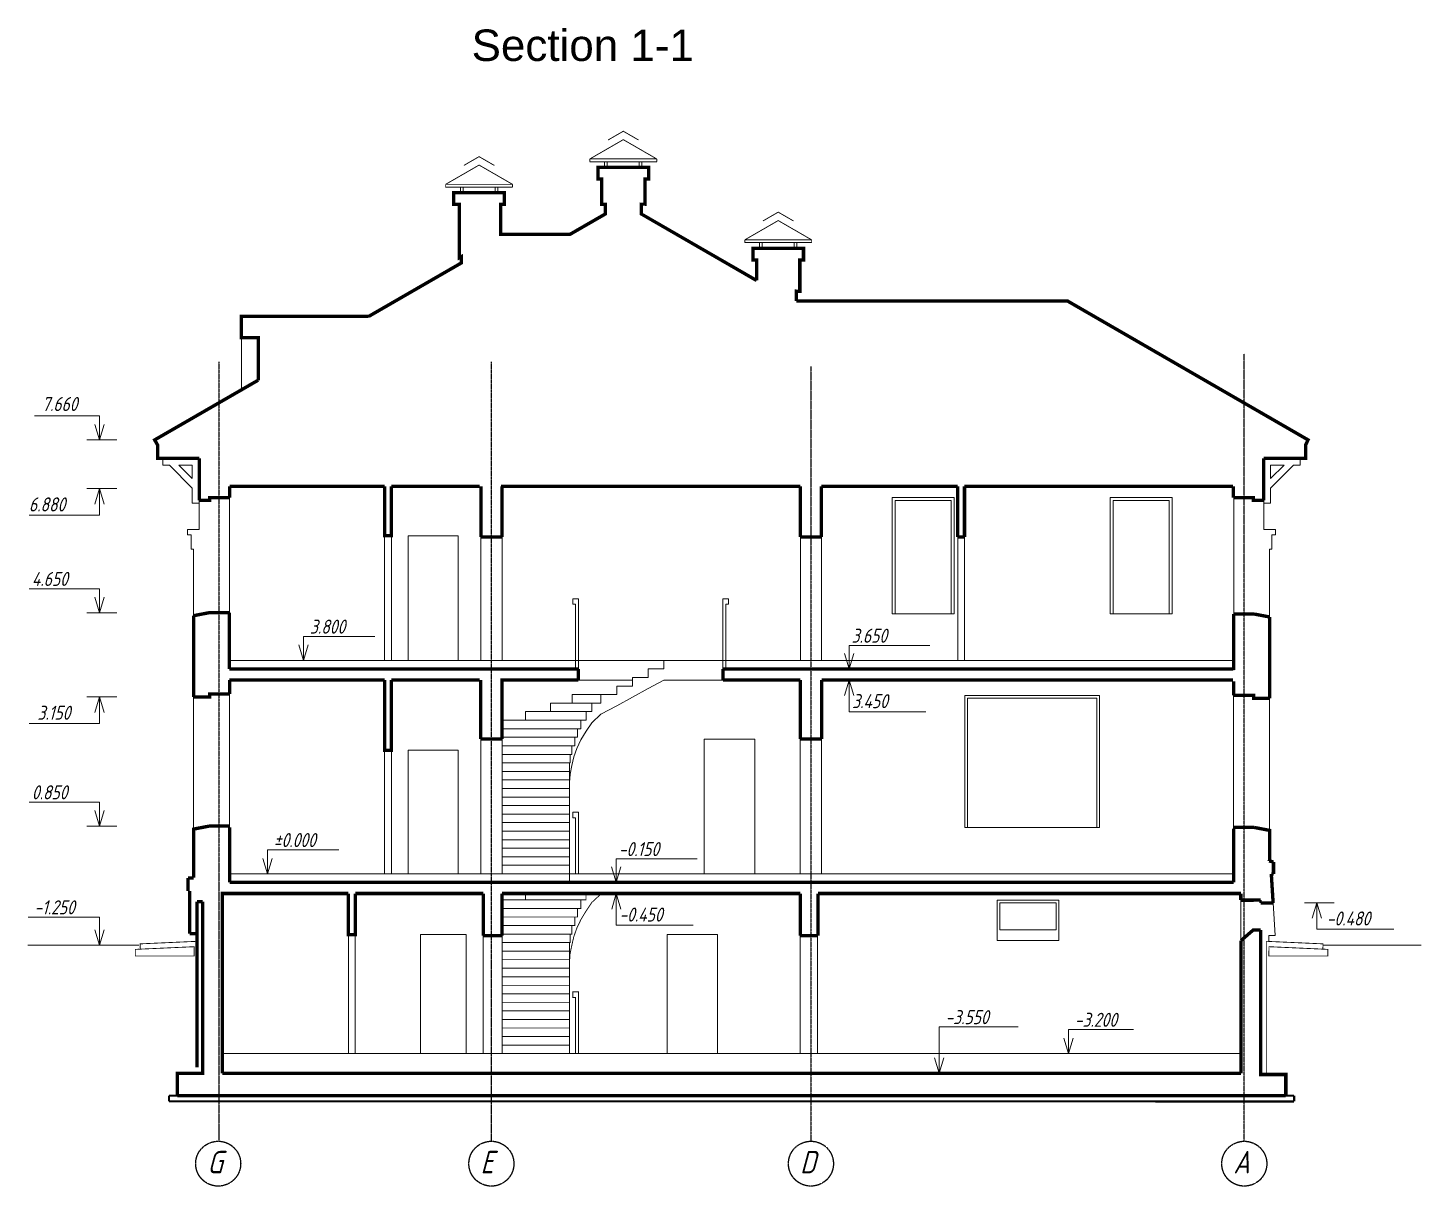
# Model space of a CAD drawing. Header units: millimetres. Extents: x 74752 to 193506, y -83124 to -13126.
# Drawn here: x 168709 to 193506, y -54691 to -34066 of the extents above; entities that cross this region are included whole.
import ezdxf

# ---------------------------------------------------------------- set-up
doc = ezdxf.new("R2010")
doc.units = ezdxf.units.MM
doc.linetypes.add('CENTER2', pattern=[1.125, 0.75, -0.125, 0.125, -0.125])
for name, color, linetype in [('axis', 40, 'CENTER2'), ('txt', 250, 'Continuous'), ('wall', 5, 'Continuous')]:
    doc.layers.add(name, color=color, linetype=linetype)
doc.styles.add('ESKD', font='eskd.shx', dxfattribs={"oblique": 15})
doc.styles.get("Standard").update_dxf_attribs({"font": 'arial.ttf'})

msp = doc.modelspace()

# ---------------------------------------------------------------- linework, layer by layer
at = {"layer": 'axis'}
for p, q in [((190358.9115707065, -53884.39192997687, -57683.96144913158), (190358.9115707065, -39869.35266576125, -57683.96144913158)), ((172108.635960593, -40010.97978643595, -57683.23842239012), (172108.635960593, -53716.22581197764, -57683.23842239012)), ((176958.9115707065, -53891.16905653931, -57681.41226881839), (176958.9115707064, -40010.97978643595, -57679.26808914269)), ((182646.3388596205, -40098.00754645163, -57683.9614491316), (182646.3388596206, -53891.16877065471, -57683.9614491316)), ((172108.6359605949, -53604.44241095462, -57683.23842239012), (172108.6359605949, -53891.16877065483, -57683.23842239012))]:
    msp.add_line(p, q, dxfattribs=at)
at = {"layer": 'axis', "color": 18, "true_color": 0x000000}
for centre in [(172096.6750706873, -54290.9899020528, -57683.23842239012), (176958.9115707066, -54290.99018415705, -57681.41224118659), (182646.3385737361, -54290.99018415708, -57681.41224118659), (190358.911284822, -54290.99018415708, -57681.41224118658)]:
    msp.add_circle(centre, 400, dxfattribs=at)
at = {"layer": 'wall', "color": 250, "linetype": 'Continuous', "lineweight": 15, "ltscale": 0.13}
for p, q in [((178711.5511013671, -36450.343059281, -57683.23842239029), (179306.5511013671, -36450.343059281, -57683.23842239029)), ((178974.7713509287, -36451.59813213918, -57683.23842239029), (178974.7713509287, -36548.91345966153, -57683.23842239029)), ((179021.5511013671, -36451.59813213918, -57683.23842239029), (179021.5511013671, -36548.91345966153, -57683.23842239029)), ((179901.5511013671, -36450.343059281, -57683.23842239029), (179306.5511013671, -36450.343059281, -57683.23842239029)), ((179591.5511013671, -36451.59813213918, -57683.23842239029), (179591.5511013671, -36548.91345966153, -57683.23842239029)), ((179638.3308518055, -36451.59813213918, -57683.23842239029), (179638.3308518055, -36548.91345966153, -57683.23842239029)), ((176145.0311335913, -36902.84275020507, -57682.87690901956), (176740.0311335913, -36902.84275020507, -57682.87690901956)), ((176408.2513831529, -36904.09782306325, -57682.87690901956), (176408.2513831529, -37001.4131505856, -57682.87690901956)), ((176455.0311335913, -36904.09782306325, -57682.87690901956), (176455.0311335913, -37001.4131505856, -57682.87690901956)), ((177335.0311335913, -36902.84275020507, -57682.87690901956), (176740.0311335913, -36902.84275020507, -57682.87690901956)), ((177025.0311335913, -36904.09782306325, -57682.87690901956), (177025.0311335913, -37001.4131505856, -57682.87690901956)), ((177071.8108840297, -36904.09782306325, -57682.87690901956), (177071.8108840297, -37001.4131505856, -57682.87690901956)), ((177114.4492530144, -37741.68495581182, -57683.96144913161), (178360.0991583701, -37741.68495581194, -57683.96144913161)), ((181468.9115707121, -37891.17901160393, -57683.23842239023), (182063.9115707121, -37891.17901160393, -57683.23842239023)), ((181732.1318202737, -37892.43408446211, -57683.23842239023), (181732.1318202737, -37989.74941198446, -57683.23842239023)), ((181778.9115707121, -37892.43408446211, -57683.23842239023), (181778.9115707121, -37989.74941198446, -57683.23842239023)), ((182658.9115707121, -37891.17901160393, -57683.23842239023), (182063.9115707121, -37891.17901160393, -57683.23842239023)), ((182348.9115707121, -37892.43408446211, -57683.23842239023), (182348.9115707121, -37989.74941198446, -57683.23842239023)), ((182395.6913211505, -37892.43408446211, -57683.23842239023), (182395.6913211505, -37989.74941198446, -57683.23842239023)), ((191491.0701651565, -41400.06935617234, -60887.39354065214), (187210.4710364576, -38928.66429692471, -60887.39354065214)), ((174775.4298370193, -39204.23219316964, -57683.23842239011), (172508.635960593, -39204.23219316918, -57683.23842239011)), ((172508.635960593, -40512.96624792297, -57683.23842239011), (172508.635960593, -39204.23219316918, -57683.23842239011)), ((169982.2874210618, -40977.28520789416, -57683.96144913165), (168827.5872344534, -40977.28520789416, -57683.96144913165)), ((169982.2874210618, -41403.94965996453, -57683.96144913165), (169899.4674369983, -41127.97947588376, -57683.96144913165)), ((169982.2874210618, -41403.94965996453, -57683.96144913165), (169982.2874210618, -40977.28520789416, -57683.96144913165)), ((169982.2874210618, -41403.94965996453, -57683.96144913165), (170065.1074051327, -41127.97947588376, -57683.96144913165)), ((169760.7614703841, -41403.94965996453, -57683.96144913165), (170291.3338025651, -41403.94965996453, -57683.96144913165)), ((171017.4286180056, -41492.94876080692, -57683.23842239029), (170973.5915033288, -41403.06935617548, -57683.23842239029)), ((191447.284392099, -41492.94876080692, -57683.23842239029), (191491.1215067758, -41403.06935617548, -57683.23842239029)), ((191450.1189132995, -41492.94876080692, -57683.9614491316), (191493.9560279764, -41403.06935617548, -57683.9614491316)), ((171017.2139415882, -41732.94876081135, -57683.23842239031), (171017.2139415882, -41492.50860890547, -57683.23842239031)), ((191447.4990685164, -41732.94876081135, -57683.23842239031), (191447.4990685164, -41492.50860890547, -57683.23842239031)), ((191450.3335897169, -41732.94876081147, -57683.96144913161), (191450.3335897169, -41492.50860890547, -57683.96144913161)), ((171113.1291706945, -41733.24325484514, -57684.68447587332), (171113.1291706945, -41853.24325484514, -57684.68447587332)), ((171228.32917069, -41853.24325484514, -57684.68447587332), (171113.1291706945, -41853.24325484514, -57684.68447587332)), ((171636.3921922009, -42261.30627634573, -57684.68447587332), (171228.32917069, -41853.24325484514, -57684.68447587332)), ((171398.0347981761, -41853.24325484514, -57684.68447587332), (171636.3921922009, -41853.24325484514, -57684.68447587332)), ((171636.3921922009, -42091.60064886009, -57684.68447587332), (171398.0347981761, -41853.24325484514, -57684.68447587332)), ((171636.3921922009, -41853.24325484514, -57684.68447587332), (171636.3921922009, -42091.60064886009, -57684.68447587332)), ((190828.3208179037, -41853.24325484514, -57684.68447587332), (190828.3208179037, -42091.60064886009, -57684.68447587332)), ((191066.6782119285, -41853.24325484514, -57684.68447587332), (190828.3208179037, -41853.24325484514, -57684.68447587332)), ((190828.3208179037, -42261.30627634573, -57684.68447587332), (191236.3838394146, -41853.24325484514, -57684.68447587332)), ((190828.3208179037, -42091.60064886009, -57684.68447587332), (191066.6782119285, -41853.24325484514, -57684.68447587332)), ((191236.3838394146, -41853.24325484514, -57684.68447587332), (191351.5838394101, -41853.24325484514, -57684.68447587332)), ((191351.5838394101, -41733.24325484514, -57684.68447587332), (191351.5838394101, -41853.24325484514, -57684.68447587332)), ((169760.7614703841, -42270.64726835489, -57684.68447587316), (170291.3338025651, -42270.64726835489, -57684.68447587316)), ((169982.2874210692, -42270.64726835489, -57684.68447587316), (169899.4674370057, -42546.61745243565, -57684.68447587316)), ((169982.2874210692, -42270.64726835489, -57684.68447587316), (169982.2874210692, -42743.09647020837, -57684.68447587316)), ((169982.2874210692, -42270.64726835489, -57684.68447587316), (170065.1074051327, -42546.61745243565, -57684.68447587316)), ((171636.3921922009, -42261.30627634573, -57684.68447587332), (171636.3921922009, -42526.99245354265, -57684.68447587332)), ((172298.635960552, -42230.24984290136, -57683.23842239012), (172298.635960552, -44480.26243125914, -57683.23842239012)), ((190705.7756394903, -42180.76786371797, -57505.68787987813), (190705.7756394903, -43001.51985292148, -57992.15147597684)), ((190828.3208179037, -42261.30627634573, -57684.68447587332), (190828.3208179037, -42526.99245354265, -57684.68447587332)), ((171756.3921922009, -42526.99245354265, -57684.68447587332), (171636.3921922009, -42526.99245354265, -57684.68447587332)), ((171758.9373706143, -42480.32771181303, -57683.23842239039), (171758.9373706143, -43001.51985292148, -57992.15147597684)), ((190171.2972766134, -42453.27741719234, -54408.35785101898), (190171.2972766134, -45503.27741719188, -57998.12541053355)), ((190708.3208179037, -42526.99245354265, -57684.68447587332), (190828.3208179037, -42526.99245354265, -57684.68447587332)), ((168730.8212462339, -42743.09647020837, -57684.68447587316), (169982.2874210692, -42743.09647020837, -57684.68447587316)), ((171758.9373706143, -43001.51985292148, -58048.44496287849), (171548.9809916868, -43001.51985292194, -58048.44496287849)), ((171548.9809916868, -43001.51985292194, -58048.44496287849), (171548.9809916868, -43096.49713739764, -58048.44496287849)), ((171548.9809916868, -43096.49713739764, -58048.44496287849), (171613.9809916849, -43096.4971373974, -58048.44496287849)), ((171613.9809916868, -43346.49713739764, -58048.44496287849), (171613.9809916868, -43096.49713739764, -58048.44496287849)), ((175058.9115707084, -43110.34030017466, -57683.23842239011), (175058.9115707084, -45330.3277118121, -57683.23842239011)), ((175178.9115707084, -43110.34030017466, -57683.23842239011), (175178.9115707084, -45330.3277118121, -57683.23842239011)), ((175479.0451955079, -45330.3277118121, -57683.23842239011), (175479.0451955079, -43110.34030017477, -57683.23842239011)), ((175479.0451955079, -43110.34030017477, -57683.23842239011), (176369.0451955079, -43110.34030017477, -57683.23842239011)), ((176369.0451955079, -43110.34030017477, -57683.23842239011), (176369.0451955079, -45330.3277118121, -57683.23842239011)), ((176768.9115707084, -43130.3277118121, -57683.23842239011), (176768.9115707084, -45330.32771181186, -57683.23842239011)), ((177148.9115707084, -43130.3277118121, -57683.96144913161), (177148.9115707084, -45330.32771181186, -57683.96144913161)), ((182458.9115707047, -43130.3277118121, -57683.96144913161), (182458.9115707047, -45330.32771181198, -57683.96144913161)), ((182833.7661485403, -43130.3277118121, -57683.96144913161), (182833.7661485384, -45330.32771181198, -57683.96144913161)), ((185258.9970274615, -43130.3277118121, -57683.59993576085), (185258.9970274615, -45330.3277118121, -57683.59993576085)), ((185378.9970274615, -43130.3277118121, -57683.59993576085), (185378.9970274634, -45330.3277118121, -57683.59993576085)), ((190705.7756394903, -43001.51985292148, -58048.44496287849), (190915.7320184178, -43001.51985292194, -58048.44496287849)), ((190915.7320184178, -43096.49713739764, -58048.44496287849), (190850.7320184197, -43096.4971373974, -58048.44496287849)), ((190850.7320184178, -43346.49713739764, -58048.44496287849), (190850.7320184178, -43096.49713739764, -58048.44496287849)), ((190915.7320184178, -43001.51985292194, -58048.44496287849), (190915.7320184178, -43096.49713739764, -58048.44496287849)), ((171613.9809916868, -43346.49713739764, -58048.44496287849), (171658.4489554177, -43346.49713739752, -58048.44496287849)), ((171658.4489554177, -44533.15857971214, -57683.23842239012), (171658.4489554177, -43346.49713739764, -57683.23842239012)), ((190850.7320184178, -43346.49713739764, -58048.44496287849), (190808.9115707102, -43346.49713739752, -58048.44496287849)), ((190808.9115707102, -44556.10828509216, -57997.4023837921), (190808.9115707102, -43346.4971373974, -57997.4023837921)), ((169982.9751897912, -44053.66325974219, -57683.23842239012), (168731.5090149558, -44053.66325974219, -57683.23842239012)), ((169982.9751897912, -44480.32771181256, -57683.23842239012), (169982.9751897912, -44053.66325974219, -57683.23842239012)), ((169982.9751897912, -44480.32771181256, -57683.23842239012), (169900.1552057277, -44204.35752773179, -57683.23842239012)), ((169982.9751897912, -44480.32771181256, -57683.23842239012), (170065.7951738621, -44204.35752773179, -57683.23842239012)), ((178507.8791267137, -44230.3277118121, -57685.05207305151), (178407.8791267137, -44230.3277118121, -57685.05207305151)), ((178407.8791267137, -44230.3277118121, -57685.05207305151), (178407.8791267137, -44330.3277118121, -57685.05207305151)), ((178407.8791267137, -44330.3277118121, -57685.05207305151), (178457.8791267137, -44330.3277118121, -57685.05207305151)), ((178457.8791267137, -44330.3277118121, -57685.05207305151), (178457.8791267137, -45480.3277118121, -57685.05207305151)), ((178507.8791267137, -45330.3277118121, -57685.05207305151), (178507.8791267137, -44230.3277118121, -57685.05207305151)), ((181078.912037463, -45330.3277118121, -57685.05207305151), (181078.912037463, -44230.3277118121, -57685.05207305151)), ((181078.912037463, -44230.3277118121, -57685.05207305151), (181178.912037463, -44230.3277118121, -57685.05207305151)), ((181178.912037463, -44330.3277118121, -57685.05207305151), (181128.912037463, -44330.3277118121, -57685.05207305151)), ((181128.912037463, -44330.3277118121, -57685.05207305151), (181128.912037463, -45480.3277118121, -57685.05207305151)), ((181178.912037463, -44230.3277118121, -57685.05207305151), (181178.912037463, -44330.3277118121, -57685.05207305151)), ((169761.4492391135, -44480.32771181256, -57683.23842239012), (170292.0215712945, -44480.32771181256, -57683.23842239012)), ((173616.621622556, -45330.32771181, -57683.23842239012), (173533.8016384925, -45054.35752772923, -57683.23842239012)), ((173616.621622556, -45330.32771181233, -57683.23842239012), (173533.8016384925, -45054.35752773156, -57683.23842239012)), ((173616.621622556, -45330.32771181, -57683.23842239012), (173616.621622556, -44903.66325973963, -57683.23842239012)), ((174886.6475339691, -44903.66325974196, -57683.23842239012), (173616.621622556, -44903.66325974196, -57683.23842239012)), ((173616.621622556, -45330.32771181233, -57683.23842239012), (173616.621622556, -44903.66325974196, -57683.23842239012)), ((173616.621622556, -45330.32771181, -57683.23842239012), (173699.4416066195, -45054.35752772923, -57683.23842239012)), ((173616.621622556, -45330.32771181233, -57683.23842239012), (173699.4416066195, -45054.35752773156, -57683.23842239012)), ((183325.1679969236, -45063.31647976452, -54478.90685449488), (184764.3218749623, -45063.31647976452, -54478.90685449488)), ((183325.1679969236, -45480.32771181233, -54478.90685449488), (183325.1679969236, -45063.31647976452, -54478.90685449488)), ((190158.9115707065, -45330.32771181198, -57683.23842239012), (172306.0632495108, -45330.3277118121, -57683.23842239012)), ((178507.8791267137, -45480.3277118121, -57685.05207305151), (178507.8791267137, -45330.3277118121, -57685.05207305151)), ((181078.912037463, -45480.3277118121, -57685.05207305151), (181078.912037463, -45330.3277118121, -57685.05207305151)), ((183325.1679969236, -45480.32771181233, -57683.34429790302), (183242.3480128526, -45204.35752773156, -57683.34429790302)), ((183325.1679969236, -45480.32771181233, -57683.34429790302), (183407.9879809871, -45204.35752773156, -57683.34429790302)), ((172298.6359606005, -45700.3277118121, -57683.23842239012), (172298.6359606005, -48300.32771180791, -57683.23842239012)), ((179468.9115707121, -45680.3277118121, -57683.23842239011), (178507.8791267137, -45680.3277118121, -57683.23842239011)), ((181078.912037463, -45680.3277118121, -57683.23842239011), (180028.9115707065, -45680.3277118121, -57683.23842239011)), ((183325.1679969236, -45680.3277118121, -57683.23842239013), (183242.34801286, -45956.29789589287, -57683.23842239013)), ((183325.1679969236, -45680.3277118121, -57683.23842239013), (183325.1679969236, -46246.33397882373, -57683.23842239013)), ((183325.1679969236, -45680.3277118121, -57683.23842239013), (183407.9879809871, -45956.29789589287, -57683.23842239013)), ((190168.7245655257, -45723.27741719188, -57998.12541053357), (190168.7245655257, -48323.27741718769, -57998.12541053357)), ((169761.449239106, -45980.4641917491, -57683.23842239012), (170292.0215712871, -45980.4641917491, -57683.23842239012)), ((169982.9751897912, -45980.4641917491, -57683.23842239012), (169900.1552057277, -46256.43437582987, -57683.23842239012)), ((169982.9751897912, -45980.4641917491, -57683.23842239012), (169982.9751897912, -46452.91339360258, -57683.23842239012)), ((169982.9751897912, -45980.4641917491, -57683.23842239012), (170065.7951738547, -46256.43437582987, -57683.23842239012)), ((171658.4489554159, -48333.22386026114, -57683.23842239012), (171658.4489554159, -45980.31512344942, -57683.23842239012)), ((190808.9115707102, -48356.17356564092, -57998.12541053357), (190808.9115707102, -46003.2648288292, -57998.12541053357)), ((184693.30299149, -46246.33397882373, -57683.23842239013), (183325.1679969236, -46246.33397882373, -57683.23842239013)), ((168731.5090149558, -46452.91339360258, -57683.23842239012), (169982.9751897912, -46452.91339360258, -57683.23842239012)), ((176768.9115707289, -49130.31512344942, -57683.23842238989), (176768.9115707102, -46730.31512344872, -57683.23842238989)), ((177148.9115707307, -49130.31512344954, -57683.23842238989), (177148.9115707494, -46730.31512345152, -57683.23842238989)), ((180746.7585600718, -49130.31512344919, -57683.23842239011), (180746.7585600532, -46730.31512345501, -57683.23842239011)), ((180746.7585600532, -46730.31512345501, -57683.23842239011), (181646.338859602, -46730.31512345501, -57683.23842239011)), ((181646.3388596206, -49130.31512345571, -57683.96144913161), (181646.338859602, -46730.31512345501, -57683.96144913161)), ((181646.338859602, -46730.31512345501, -57683.23842239011), (181646.3388596206, -49130.31512344919, -57683.23842239011)), ((182456.3388596206, -49130.31512344942, -57683.96144913161), (182456.338859602, -46730.31512344872, -57683.96144913161)), ((182836.3388596206, -49130.31512344954, -57683.96144913161), (182836.3388596411, -46730.31512345152, -57683.96144913161)), ((175058.9115707084, -46930.32771181198, -57683.23842239011), (175058.9115707084, -49130.31512344942, -57683.23842239011)), ((175178.9115707084, -46930.32771181198, -57683.23842239011), (175178.9115707084, -49130.31512344942, -57683.23842239011)), ((175479.0451955079, -49130.31512344942, -57683.23842239011), (175479.0451955079, -46930.3277118121, -57683.23842239011)), ((175479.0451955079, -46930.3277118121, -57683.23842239011), (176369.0451955079, -46930.3277118121, -57683.23842239011)), ((176369.0451955079, -46930.3277118121, -57683.23842239011), (176369.0451955079, -49130.31512344942, -57683.23842239011)), ((169982.9751897837, -47853.66325974219, -57683.23842239012), (168731.5090149484, -47853.66325974219, -57683.23842239012)), ((169982.9751897837, -48280.32771181256, -57683.23842239012), (169982.9751897837, -47853.66325974219, -57683.23842239012)), ((169982.9751897837, -48280.32771181256, -57683.23842239012), (169900.1552057202, -48004.35752773179, -57683.23842239012)), ((169982.9751897837, -48280.32771181256, -57683.23842239012), (170065.7951738547, -48004.35752773179, -57683.23842239012)), ((169761.449239106, -48280.32771181256, -57683.23842239012), (170292.0215712871, -48280.32771181256, -57683.23842239012)), ((172974.0305997032, -49130.31512344709, -57683.23842239012), (172974.0305997032, -48703.65067137672, -57683.23842239012)), ((174244.0565111163, -48703.65067137905, -57683.23842239012), (172974.0305997032, -48703.65067137905, -57683.23842239012)), ((172974.0305997032, -49130.31512344942, -57683.23842239012), (172974.0305997032, -48703.65067137905, -57683.23842239012)), ((172974.0305997032, -49130.31512344709, -57683.23842239012), (172891.2106156397, -48854.34493936632, -57683.23842239012)), ((172974.0305997032, -49130.31512344942, -57683.23842239012), (172891.2106156397, -48854.34493936865, -57683.23842239012)), ((172974.0305997032, -49130.31512344709, -57683.23842239012), (173056.8505837667, -48854.34493936632, -57683.23842239012)), ((172974.0305997032, -49130.31512344942, -57683.23842239012), (173056.8505837667, -48854.34493936865, -57683.23842239012)), ((179180.902515323, -49280.31512344942, -57683.34429790302), (179098.0825312521, -49004.34493936865, -57683.34429790302)), ((179180.902515323, -48863.30389140161, -54478.90685449488), (180620.0563933618, -48863.30389140161, -54478.90685449488)), ((179180.902515323, -49280.31512344942, -54478.90685449488), (179180.902515323, -48863.30389140161, -54478.90685449488)), ((179180.902515323, -49280.31512344942, -57683.34429790302), (179263.7224993865, -49004.34493936865, -57683.34429790302)), ((172298.6359605949, -49130.31512344942, -57683.23842239011), (190158.9115707065, -49130.31512344942, -57683.23842239011)), ((190158.9115707065, -49130.32771181198, -57683.23842239012), (172306.0632495108, -49130.3277118121, -57683.23842239012)), ((177148.9115707307, -49480.31512344942, -57683.23842239012), (177148.9115707307, -52330.61871617858, -57683.23842239012)), ((179182.558625064, -49480.31512344942, -57683.34429790302), (179099.7386410005, -49756.2853075302, -57683.34429790302)), ((179182.558625064, -49480.31512344942, -57683.34429790302), (179182.558625064, -50046.32139046106, -57683.34429790302)), ((179182.558625064, -49480.31512344942, -57683.34429790302), (179265.3786091275, -49756.2853075302, -57683.34429790302)), ((190298.7245655424, -50296.90395749849, -57998.12541053355), (190298.7245655424, -49598.65005084883, -57998.12541053355)), ((190871.9982515863, -49648.40501562657, -57683.96144913184), (190908.1373172376, -50229.19375443843, -57683.96144913184)), ((191430.2482402484, -49643.40474405151, -57998.12541053357), (191960.8205724295, -49643.40474405151, -57998.12541053357)), ((191651.7741909336, -49643.40474405151, -57998.12541053357), (191568.9542068701, -49919.37492813228, -57998.12541053357)), ((191651.7741909336, -49643.40474405151, -57998.12541053357), (191651.7741909336, -50115.85394590499, -57998.12541053357)), ((191651.7741909336, -49643.40474405151, -57998.12541053357), (191734.5941749971, -49919.37492813228, -57998.12541053357)), ((169982.9751897838, -49901.43162119889, -57683.60601956855), (168712.9492783706, -49901.43162119889, -57683.60601956855)), ((169982.9751897838, -50400.31516582926, -57683.60601956855), (169982.9751897838, -49901.43162119889, -57683.60601956855)), ((180550.6936196304, -50046.32139046106, -57683.34429790302), (179182.558625064, -50046.32139046106, -57683.34429790302)), ((169982.9751897838, -50400.31516582926, -57683.60601956855), (169900.1552057202, -50124.34498174849, -57683.60601956855)), ((169982.9751897838, -50400.31516582926, -57683.60601956855), (170065.7951738547, -50124.34498174849, -57683.60601956855)), ((174415.2710088725, -50210.61871617823, -57679.99111588416), (174415.2710088725, -52330.61871617869, -57683.344297903)), ((174535.2710088725, -50210.61871617823, -57679.99111588416), (174535.2710088725, -52330.61871617869, -57683.344297903)), ((175696.3150040983, -52330.60612781567, -57679.2680891427), (175696.3150040983, -50210.61871617835, -57679.2680891427)), ((175696.3150040983, -50210.61871617835, -57679.2680891427), (176508.9027248073, -50210.61871617835, -57679.2680891427)), ((176508.9027248073, -50210.61871617835, -57679.2680891427), (176508.9027248073, -52330.60612781567, -57679.2680891427)), ((176815.4523045562, -50230.61871617835, -57683.9614491316), (176815.4523045562, -52330.61871617835, -57683.9614491316)), ((177148.9115707307, -50230.61871617835, -57683.23842239012), (177148.9115707307, -52330.61871617858, -57683.23842239012)), ((180088.3269331745, -52330.60612781579, -57679.62578504978), (180088.3269331745, -50210.61871617846, -57679.62578504978)), ((180088.3269331745, -50210.61871617846, -57679.62578504978), (180983.9072327233, -50210.61871617846, -57679.62578504978)), ((180983.9072327233, -50210.61871617846, -57679.62578504978), (180983.9072327233, -52330.60612781579, -57679.62578504978)), ((182456.338859643, -52330.61871617835, -57683.96144913161), (182456.3388596281, -50230.61871617835, -57683.96144913161)), ((182763.633875982, -52330.61871617858, -57684.31687869466), (182763.6338759969, -50230.61871617811, -57684.31687869466)), ((190793.6793628625, -50229.19375443843, -60888.25959584186), (190793.6793628625, -50341.11977243493, -60888.25959584186)), ((190793.6793628625, -50229.19375443843, -60888.25959584186), (190908.1373172376, -50229.19375443843, -60888.25959584186)), ((191651.7741909336, -50115.85394590499, -57998.12541053357), (193019.9091855, -50115.85394590499, -57998.12541053357)), ((169702.5923033963, -50400.31516582926, -57683.60601956855), (168709.250467016, -50400.31516582926, -57683.60601956855)), ((191760.2990201685, -50400.31516582926, -57683.60601956855), (193506.3729004218, -50400.31516582926, -57683.60601956855)), ((184926.962231855, -51857.13551321242, -57683.23842239012), (186335.3037609133, -51857.13551321242, -57683.34429790301)), ((184926.962231855, -52680.97260042548, -57683.23842239012), (184926.962231855, -51857.13551321242, -57683.23842239012)), ((187229.2922711774, -52330.61871617835, -57683.34429790302), (187146.4722871064, -52054.64853209758, -57683.34429790302)), ((187229.2922711774, -51903.95426410798, -57683.34429790302), (188389.3324972644, -51903.95426410798, -57683.34429790302)), ((187229.2922711774, -52330.61871617835, -57683.34429790302), (187229.2922711774, -51903.95426410798, -57683.34429790302)), ((187229.2922711774, -52330.61871617835, -57683.34429790302), (187312.1122552409, -52054.64853209758, -57683.34429790302)), ((190298.7245655368, -52330.61871617858, -57683.344297903), (172168.6359605911, -52330.61871617835, -57683.344297903)), ((184926.962231855, -52680.97260042548, -57683.23842239012), (184844.1422477841, -52405.00241634471, -57683.23842239012)), ((184926.962231855, -52680.97260042548, -57683.23842239012), (185009.7822159185, -52405.00241634471, -57683.23842239012))]:
    msp.add_line(p, q, dxfattribs=at)
for points, const_width, elevation in [([(179578.4622559297, -36063.80762739537), (179306.5511013671, -35906.81964911299), (179034.6399468045, -36063.80762739537)], 16, -57683.23842239029), ([(179901.5511013652, -36400.34305927913), (179306.5511013671, -36056.81964911299), (178711.551101369, -36400.34305927913)], 16, -57683.23842239029), ([(177011.9422881539, -36516.30731831944), (176740.0311335913, -36359.31934003706), (176468.1199790287, -36516.30731831944)], 16, -57682.87690901956), ([(178711.5511013671, -36450.343059281), (178711.5511013671, -36400.343059281)], 16, -57683.23842239029), ([(178711.5511013671, -36400.343059281), (179901.5511013671, -36400.343059281)], 16, -57683.23842239029), ([(179901.5511013671, -36450.343059281), (179901.5511013671, -36400.343059281)], 16, -57683.23842239029), ([(174775.4298370193, -39204.23219316976), (176421.7155879169, -38253.74867172771), (176421.7155879169, -38141.6349238347), (176386.6889064211, -38161.85758782317), (176386.6889064173, -37210.03845636441), (176290.031133595, -37210.03845636441), (176290.031133595, -37001.41315058537), (177190.031133595, -37001.41315058548), (177190.0311335913, -37210.03845636488), (177125.0311335932, -37210.03928096557), (177125.0311335932, -37741.68495581217), (178360.0991583701, -37741.68495581194), (178986.5511013671, -37380.00275788747), (178986.5511013634, -37206.75960330222), (178921.5511013652, -37206.75960330199), (178921.5511013652, -36757.53876544034), (178856.5511013671, -36757.53876544045), (178856.5511013671, -36548.91345966153), (179756.5511013671, -36548.91345966141), (179756.5511013671, -36757.53876544034), (179691.5511013652, -36757.53876544115), (179691.5511013652, -37206.75960330222), (179626.551101369, -37206.7596033021), (179626.5511013708, -37380.00275788944), (181678.9115707102, -38564.93362733709)], 60, -57683.23842239039), ([(177335.0311335895, -36852.84275020321), (176740.0311335913, -36509.31934003706), (176145.0311335932, -36852.84275020321)], 16, -57682.87690901956), ([(176145.0311335913, -36902.84275020507), (176145.0311335913, -36852.84275020507)], 16, -57682.87690901956), ([(176145.0311335913, -36852.84275020507), (177335.0311335913, -36852.84275020507)], 16, -57682.87690901956), ([(177335.0311335913, -36902.84275020507), (177335.0311335913, -36852.84275020507)], 16, -57682.87690901956), ([(182335.8227252747, -37504.6435797183), (182063.9115707121, -37347.65560143592), (181792.0004161495, -37504.6435797183)], 16, -57683.23842239023), ([(182658.9115707102, -37841.17901160206), (182063.9115707121, -37497.65560143592), (181468.911570714, -37841.17901160206)], 16, -57683.23842239023), ([(181468.9115707121, -37891.17901160393), (181468.9115707121, -37841.17901160393)], 16, -57683.23842239023), ([(181468.9115707121, -37841.17901160393), (182658.9115707121, -37841.17901160393)], 16, -57683.23842239023), ([(182658.9115707121, -37891.17901160393), (182658.9115707121, -37841.17901160393)], 16, -57683.23842239023), ([(181678.9115707102, -38564.93362733709), (181678.9115707102, -38198.37471776338), (181613.9115707121, -38198.3747177635), (181613.9115707121, -37989.74941198457), (182513.9115707121, -37989.74941198446), (182513.9115707121, -38198.37471776338), (182448.9115707102, -38198.3747177642), (182448.9115707102, -38755.42114233493), (182383.911570714, -38755.42114233481), (182383.9115707196, -38928.66429692425)], 60, -57683.23842239023), ([(182383.9115707196, -38928.66429692448), (187210.4710364576, -38928.66429692471), (191493.9560279838, -41403.0693561756), (191450.1189132995, -41492.94876080692), (191450.3335897169, -41732.94876081135), (190705.7756394959, -41733.24325485306)], 60, -57683.23842239039), ([(172808.635960593, -40339.76116716605), (172808.635960593, -39584.23219316941), (172508.635960593, -39584.23219316941), (172508.635960593, -39204.23219316918), (174775.4298370193, -39204.23219316964)], 60, -57683.23842239039), ([(171758.9373706087, -41733.24325485306), (171017.2139415882, -41732.94876081135), (171017.2139415882, -41492.50860890547), (170965.9151619907, -41403.6565162792), (172808.635960593, -40339.76116716605)], 60, -57683.23842239039), ([(171758.9373706087, -41733.24325485306), (171758.9373706143, -42480.32771181303)], 60, -57683.23842239039), ([(190705.7756394959, -41733.24325485306), (190705.7756394903, -42480.32771181303)], 60, -57683.23842239039), ([(171758.9373706143, -42480.32771181303), (171944.6293354604, -42480.32771181303), (171944.6293354604, -42430.32771181303), (172298.635960552, -42430.32771181303)], 60, -57719.11485481665), ([(175058.9115707084, -42230.24984290136), (172298.635960552, -42230.24984290136)], 60, -57683.9614491316), ([(172298.635960552, -42430.32771181303), (172298.635960552, -42230.24984290136)], 60, -57683.23842239011), ([(175058.9115707084, -42230.24984290136), (175058.9115707084, -43110.34030017466), (175178.9115707084, -43110.34030017466), (175178.9115707084, -42230.24984290136)], 60, -57683.23842239011), ([(176753.0250156383, -42230.24984290136), (175178.9115707084, -42230.24984290136)], 60, -57683.9614491316), ([(176771.4842817514, -42230.24984290136), (176771.4842817514, -43130.3277118121)], 60, -57683.23842239104), ([(182458.9115707047, -42230.24984290136), (177127.879593474, -42230.24984290136)], 60, -57683.9614491316), ([(177148.9115707084, -42230.24984290136), (177148.9115707084, -43130.3277118121)], 60, -57683.9614491316), ([(182458.9115707047, -42230.24984290136), (182458.9115707047, -43130.3277118121)], 60, -57683.9614491316), ([(185258.9970274615, -42230.24984290136), (182833.7661485403, -42230.24984290136)], 60, -57683.9614491316), ([(182833.7661485403, -42230.24984290136), (182833.7661485403, -43130.3277118121)], 60, -57683.9614491316), ([(185258.9970274615, -42230.24984290136), (185258.9970274615, -43130.3277118121)], 60, -57683.59993576085), ([(190158.9115707065, -42230.24984290136), (185378.9970274615, -42230.24984290136)], 60, -57683.9614491316), ([(185378.9970274615, -42230.24984290136), (185378.9970274615, -43130.3277118121)], 60, -57683.59993576085), ([(190166.0770495526, -42430.32771181303), (190166.0770495526, -42230.24984290136)], 60, -57683.23842239011), ([(190705.7756394903, -42480.32771181303), (190520.0836746442, -42480.32771181303), (190520.0836746442, -42430.32771181303), (190166.0770495526, -42430.32771181303)], 60, -57719.11485481665), ([(176768.9115707084, -43130.3277118121), (177148.9115707084, -43130.3277118121)], 60, -57683.9614491316), ([(182458.9115707047, -43130.3277118121), (182833.7661485403, -43130.3277118121)], 60, -57683.9614491316), ([(185258.9970274615, -43130.3277118121), (185378.9970274615, -43130.3277118121)], 60, -57683.9614491316), ([(171658.4489554159, -44533.15857971238), (171935.5544928509, -44480.26243125961)], 60, -57683.23842239011), ([(171658.4489554159, -44533.15857971238), (171658.4489554159, -45980.31512344942)], 60, -57682.51539564865), ([(172298.635960552, -44480.26243125914), (171935.5544928509, -44480.26243125914)], 60, -57683.23842239011), ([(172296.0632495108, -44480.34030016965), (172296.0632495108, -45480.3277118121)], 60, -57683.23842239011), ([(190168.7245655741, -44503.21213663893), (190531.8060332752, -44503.21213663893)], 60, -57998.12541053355), ([(190171.2972766153, -44503.29000554943), (190171.2972766153, -45503.27741719188)], 60, -57998.12541053355), ([(190808.9115707102, -44556.10828509216), (190531.8060332752, -44503.21213663939)], 60, -57998.12541053355), ([(190808.9115707102, -44556.10828509216), (190808.9115707102, -46003.2648288292)], 60, -57997.4023837921), ([(178507.8791267137, -45480.3277118121), (172296.0632495108, -45480.3277118121)], 60, -57683.23842239011), ([(178507.8791267137, -45480.3277118121), (178507.8791267137, -45680.3277118121)], 60, -57683.23842239011), ([(190158.9115707065, -45480.3277118121), (181078.912037463, -45480.3277118121)], 60, -57683.23842239011), ([(181078.912037463, -45480.3277118121), (181078.912037463, -45680.3277118121)], 60, -57683.23842239011), ([(175058.9115707084, -45680.3277118121), (172296.0632495108, -45680.3277118121)], 60, -57683.23842239011), ([(172298.6359606209, -45930.31512344942), (172298.6359606247, -45680.3277118121)], 60, -57683.23842239011), ([(175058.9115707084, -45680.3277118121), (175058.9115707084, -46930.32771181198), (175178.9115707084, -46930.32771181198), (175178.9115707084, -45680.3277118121)], 60, -57683.23842239011), ([(176750.4523045301, -45680.3277118121), (175178.9115707084, -45680.3277118121)], 60, -57683.23842239011), ([(176768.9115707102, -46730.31512344872), (176768.9115707028, -45680.3277118121)], 60, -57683.23842238988), ([(177148.9115707494, -46730.31512345152), (177148.9115707568, -45680.3277118121), (178507.8791267137, -45680.3277118121)], 60, -57683.23842238988), ([(182456.3388595945, -45680.3277118121), (181078.912037463, -45680.3277118121)], 60, -57683.23842239011), ([(182456.338859602, -46730.31512344872), (182456.3388595945, -45680.3277118121)], 60, -57683.9614491316), ([(190158.9115707065, -45680.3277118121), (182836.3388596486, -45680.3277118121)], 60, -57683.23842239011), ([(182836.3388596411, -46730.31512345152), (182836.3388596486, -45680.3277118121)], 60, -57683.9614491316), ([(190168.7245655052, -45953.2648288292), (190168.7245655014, -45703.27741719188)], 60, -57998.12541053355), ([(171658.4489554159, -45980.31512344942), (171943.9415667328, -45980.31512344942), (171943.9415667328, -45930.31512344942), (172301.2834765717, -45930.31512344942)], 60, -57683.23842239011), ([(190808.9115707102, -46003.2648288292), (190523.4189593933, -46003.2648288292), (190523.4189593933, -45953.2648288292), (190166.0770495544, -45953.2648288292)], 60, -57998.12541053355), ([(176768.9115707102, -46730.31512344872), (177148.9115707494, -46730.31512345152)], 60, -57683.23842238988), ([(182456.338859602, -46730.31512344872), (182836.3388596411, -46730.31512345152)], 60, -57683.9614491316), ([(171935.5544928509, -48280.32771180837), (171658.4489554159, -48333.22386026114), (171658.4489554159, -49200.28492309234)], 60, -57683.23842239011), ([(172298.635960552, -48280.32771180791), (171935.5544928509, -48280.32771180791)], 60, -57683.23842239011), ([(172298.635960593, -49280.31512344942), (172298.6359606005, -48300.32771180791)], 60, -57683.23842239011), ([(190168.7245655741, -48303.27741718769), (190531.8060332752, -48303.27741718769)], 60, -57998.12541053355), ([(190168.7245655331, -49280.31512344942), (190168.7245655257, -48323.27741718769)], 60, -57998.12541053355), ([(190531.8060332752, -48303.27741718815), (190808.9115707102, -48356.17356564092), (190808.9115707102, -48888.76805954519)], 60, -57998.12541053355), ([(190799.2687667712, -48900.31512344686), (190799.2687667712, -48888.76805954519)], 60, -57683.23842239011), ([(190799.268766773, -48900.31512344686), (190878.9115706991, -48917.63563152274)], 60, -54477.06091776368), ([(190799.2687667712, -48900.31512344686), (190878.9115706972, -48917.63563152274)], 60, -57683.23842239011), ([(190878.9115707009, -49130.31512344919), (190878.9115706991, -48917.63563152251)], 60, -54477.06091776368), ([(190878.9115706991, -49130.31512344919), (190878.9115706972, -48917.63563152251)], 60, -57683.23842239011), ([(171557.9119903269, -49205.3146227271), (171557.9119903269, -49435.47417397878), (171557.9119903269, -49435.47417397878)], 60, -57683.36928322289), ([(171658.4489513404, -49205.31574702949), (171557.9119903269, -49205.32126018439)], 60, -57682.87082521168), ([(176958.9115707065, -49280.31512344942), (172298.635960593, -49280.31512344942)], 60, -57683.23842239011), ([(190168.7245655331, -49280.31512344942), (176958.9115707065, -49280.31512344942)], 60, -57683.23842239011), ([(178745.1960136864, -49290.63130454125), (178397.9127860918, -49290.63130454125)], 16, -57683.344297903), ([(178507.8791267137, -49130.3277118121), (178507.8791267137, -49130.31512344931)], 16, -57685.05207305151), ([(190839.7605662189, -49130.31512344919), (190871.9982515863, -49648.40501562657)], 60, -57683.96144913184), ([(190878.9115707009, -49130.31512344919), (190839.7605662189, -49130.31512344919)], 60, -57683.23842239011), ([(171557.9119903269, -49435.47417397878), (171587.4135226059, -49435.47417397878)], 60, -57683.60601956855), ([(171587.4153788156, -49435.47417397878), (171587.4079391632, -50196.91475288454)], 60, -57683.60601956855), ([(172168.6359605911, -52681.3187161641), (172168.6359605818, -49480.31512344942)], 60, -57683.23842239011), ([(172168.6359605911, -49575.70034546905), (172168.6359605911, -49480.31512344942), (174415.2710088725, -49480.31512344942)], 60, -57683.23842239011), ([(174415.2710088725, -49480.31512344942), (174415.2710088725, -50210.61871617823), (174535.2710088725, -50210.61871617823), (174535.2710088725, -49480.31512344942)], 60, -57679.99111588416), ([(174535.2710088725, -49480.31512344942), (176815.4523045562, -49480.31512344942)], 60, -57683.23842239011), ([(176815.4523045562, -49480.31512344942), (176815.4523045562, -50230.61871617835)], 60, -57683.9614491316), ([(177148.9115707307, -49480.31512344942), (182456.3388596206, -49480.31512344942)], 60, -57683.23842239011), ([(177148.9115707307, -49480.31512344931), (177148.9115707307, -50230.61871617823)], 60, -57683.96144913161), ([(177565.9330131813, -49480.31512344931), (177565.9330131813, -49594.63130454125), (177148.9115707568, -49594.630136249)], 16, -57683.344297903), ([(178552.3826804693, -49594.63130454125), (177565.9330131813, -49594.63130454125)], 16, -57683.344297903), ([(178643.6424643762, -49480.31512344942), (178643.6424643762, -49594.63130454136), (178552.3826804693, -49594.63130454125), (178552.3826804693, -49746.63130454125), (178492.8377160906, -49746.63044076832), (178492.8377160887, -49898.63130454125), (178442.3384998936, -49898.63130454125), (178442.3384998936, -50050.63130454149), (178390.8950268171, -50050.63130454125), (178390.8950268171, -50202.63130454137), (178359.3666365567, -50202.63130454125), (178359.3666365567, -50354.63130454149), (178348.9115707084, -50354.63067348429), (178348.9115707084, -52330.61871617858)], 16, -57683.344297903), ([(178924.230851668, -49480.31512344896), (178908.9115707084, -49488.63130454136), (178745.1960136901, -49640.63130454136), (178643.6424643762, -49792.63130454149), (178552.3826804693, -49944.63130454137), (178479.8520834158, -50096.63130454137), (178425.8873011182, -50248.63130454149), (178390.8950268171, -50400.63130454149), (178359.3666365567, -50552.6313045416), (178348.9115707084, -50704.63130454137)], 16, -57683.10803577283), ([(181078.9120374593, -49480.31512344942), (178924.230851668, -49480.31512344942)], 16, -57683.23842239011), ([(182456.3388596206, -49480.31512344942), (182456.3388596206, -50230.61871617835)], 60, -57683.9614491316), ([(182771.3388596206, -49480.31512344942), (190297.51212144, -49480.31512344942)], 60, -57683.23842239011), ([(182771.3388596206, -49480.31512344942), (182771.3388596206, -50230.61871617835)], 60, -57683.9614491316), ([(190297.51212144, -49598.65100562781), (190297.51212144, -49480.31512344942)], 60, -57998.49300771199), ([(190648.724565535, -49598.37443184258), (190298.724565535, -49598.65005084883)], 60, -57998.49300771199), ([(190648.724565535, -49648.40501562657), (190648.724565535, -49598.65005084883)], 40, -57998.12541053355), ([(171818.6359605818, -49625.45531024678), (171818.6359605911, -52680.31512344617), (171369.063249481, -52680.31512344617), (171369.063249481, -53080.31512344617)], 60, -57683.23842239011), ([(171717.4135226022, -52575.84188179893), (171717.4135226022, -49625.45531024678)], 60, -57683.23842239011), ([(171717.4135226022, -49625.45531024678), (171818.6359605818, -49625.45531024678)], 60, -57683.23842239011), ([(178492.8377160906, -49746.63044076832), (177148.9115707568, -49746.63044076832)], 16, -57683.344297903), ([(190879.9470035202, -49648.40501562657), (190648.724565535, -49648.40501562657)], 60, -57998.49300771199), ([(178442.3384998936, -49898.63130454125), (177148.9115707587, -49898.63130454125)], 16, -57683.344297903), ([(178390.8950268171, -50050.63130454125), (177148.9115707587, -50050.63130454125)], 16, -57683.344297903), ([(171717.4135226022, -50331.62870368559), (170707.0494838516, -50377.02119238942), (170710.326095787, -50470.85108163871)], 15, -57683.60601956855), ([(171587.4069579589, -50196.91475288454), (171717.4135226022, -50196.91475288454)], 60, -57683.23842239011), ([(171614.8836357436, -50337.12169568369), (171669.799094082, -50334.77381532162)], 15, -57683.60601956855), ([(176815.4523045562, -50230.61871617835), (177148.9115707307, -50230.61871617823)], 60, -57683.9614491316), ([(178359.3666365567, -50202.63130454125), (177148.9115707587, -50202.63130454125)], 16, -57683.344297903), ([(182456.3388596206, -50230.61871617835), (182771.3388596206, -50230.61871617835)], 60, -57683.9614491316), ([(190298.7245655424, -50319.85366287769), (190519.3682769343, -50128.71202724252), (190648.7245655424, -50128.71202724252)], 60, -57998.12541053355), ([(190298.724565535, -52680.31512344617), (190298.7245655424, -50319.85366287769)], 60, -57998.12541053355), ([(190648.7245655424, -50128.71202724252), (190648.724565535, -52703.26482882595), (191098.2972766451, -52703.26482882595), (191098.2972766451, -53080.31512344663)], 60, -57998.12541053355), ([(190749.9470035202, -50331.62870368571), (191760.3110422707, -50377.02119238954), (191757.0344303354, -50470.85108163883)], 15, -57683.973616747), ([(190749.9470035239, -52703.26482882595), (190749.9470035239, -50331.62870368559)], 15, -57998.12541053355), ([(169702.5923033963, -50400.31516582926), (170687.8629273298, -50400.31516582926)], 20, -57683.60601956855), ([(170622.7977867062, -50474.81861745368), (170622.7977867062, -50594.34427640575), (171670.3923179182, -50594.34427640575), (171669.799094082, -50427.35951274994), (170622.7977867062, -50474.81861745368)], 15, -57683.60601956855), ([(178348.9115707084, -50354.63067348429), (177148.9115707587, -50354.63067348429)], 16, -57683.344297903), ([(178348.9115707084, -50506.63130454125), (177148.9115707456, -50506.63130454125)], 16, -57683.344297903), ([(191844.5627394161, -50474.8186174538), (191844.5627394161, -50594.34427640587), (190796.9682082041, -50594.34427640587), (190797.5614320404, -50427.35951275006), (191844.5627394161, -50474.8186174538)], 15, -57683.973616747), ([(192511.1565335925, -50400.31516582926), (191760.2990201685, -50400.31516582926)], 20, -57683.60601956856), ([(178348.9115707084, -50658.63130454114), (177148.9115707456, -50658.63130454114)], 16, -57683.10803577283), ([(178348.9115707084, -50810.63130454125), (177148.9115707456, -50810.63130454125)], 16, -57683.10803577283), ([(178348.9115707084, -50962.63130454125), (177148.9115707456, -50962.63130454125)], 16, -57683.10803577283), ([(178348.9115707084, -51114.6313045416), (177148.9115707456, -51114.6313045416)], 16, -57683.10803577283), ([(178348.9115707084, -51266.63130454125), (177148.9115707456, -51266.63130454125)], 16, -57683.10803577283), ([(178507.8791267063, -52330.61871617858), (178507.8791267063, -51230.61871617858), (178407.8791267063, -51230.61871617858), (178407.8791267063, -51330.61871617858), (178457.8791267063, -51330.61871617858), (178457.8791267063, -52330.63130454125)], 16, -57683.344297903), ([(178348.9115707084, -51417.62469483144), (177148.9115707456, -51417.62469483144)], 16, -57683.344297903), ([(178348.9115707084, -51570.63130454125), (177148.9115707456, -51570.63130454125)], 16, -57683.10803577283), ([(178348.9115707084, -51722.63130454125), (177148.9115707456, -51722.63130454125)], 16, -57683.10803577283), ([(178348.9115707084, -51874.63130454125), (177148.9115707456, -51874.63130454125)], 16, -57683.10803577283), ([(178348.9115707084, -52026.63130454125), (177148.9115707456, -52026.63130454125)], 16, -57683.10803577283), ([(178348.9115707047, -52178.63130454149), (177148.9115707419, -52178.63130454149)], 16, -57683.10803577283), ([(178348.9115707084, -52330.61871617858), (177148.9115707456, -52330.61871617858)], 16, -57683.344297903), ([(171356.6359606005, -52681.3187161641), (171356.6359606005, -53070.13428454229), (171356.6359606005, -53070.13428454229)], 15, -57683.23842239011), ([(172168.6359605911, -52680.31512344617), (190298.724565535, -52680.31512344617)], 60, -57683.23842239011), ([(172168.6359605911, -52680.6187161667), (175224.2957466926, -52680.61871616624)], 15, -57683.344297903), ([(171221.6359606023, -53180.42479037109), (171221.6359606023, -53080.08066230628)], 40, -57683.23842239011), ([(171369.063249481, -53080.31512344617), (171221.6359606023, -53080.31512344617)], 40, -57683.23842239011), ([(171369.063249481, -53080.31512344617), (181841.3258397646, -53080.31512344663), (191098.2972766451, -53080.31512344663)], 60, -57683.23842239011), ([(191098.2972766451, -53080.32799394417), (191245.7245655238, -53080.32799394417)], 40, -60887.78174131116), ([(191245.7245655238, -53181.71459633682), (191245.7245655238, -53080.09353280428)], 40, -60887.78174131116), ([(171221.6359606023, -53180.42479037109), (191245.7245655238, -53181.71459633682)], 40, -60887.78174131116)]:
    msp.add_lwpolyline(points, dxfattribs=dict(at, const_width=const_width, elevation=elevation))
for points, elevation in [([(184093.9970274615, -44503.21213663893), (185193.9970274615, -44503.21213663893), (185193.9970274615, -42430.32771181303), (184093.9970274615, -42430.32771181303)], -57683.23842239011), ([(184143.9970274615, -44503.21213663893), (185143.9970274615, -44503.21213663893), (185143.9970274615, -42480.32771181303), (184143.9970274615, -42480.32771181303)], -57683.23842239011), ([(187973.8261139534, -44503.21213663893), (189073.8261139534, -44503.21213663893), (189073.8261139534, -42430.32771181303), (187973.8261139534, -42430.32771181303)], -57683.23842239011), ([(188023.8261139534, -44503.21213663893), (189023.8261139534, -44503.21213663893), (189023.8261139534, -42480.32771181303), (188023.8261139534, -42480.32771181303)], -57683.23842239011), ([(185383.9115707065, -48303.27741718769), (187783.9115707065, -48303.27741718769), (187783.9115707065, -45953.2648288292), (185383.9115707065, -45953.2648288292)], -57683.59993576085), ([(185433.9115707065, -48303.27741718769), (187733.9115707065, -48303.27741718769), (187733.9115707065, -46003.2648288292), (185433.9115707065, -46003.2648288292)], -57683.59993576085), ([(185958.9115707065, -50319.85366287769), (187058.9115707065, -50319.85366287769), (187058.9115707065, -49598.65100562781), (185958.9115707065, -49598.65100562781)], -57998.12541053355), ([(186008.9115707065, -50128.71202724252), (187008.9115707065, -50128.71202724252), (187008.9115707065, -49648.65100562781), (186008.9115707065, -49648.65100562781)], -57998.12541053355)]:
    msp.add_lwpolyline(points, close=True, dxfattribs=dict(at, elevation=elevation))
for points, elevation in [([(180028.9115707065, -45330.3277118121), (180028.9115707065, -45482.3277118121), (179748.9115707065, -45482.32756844546), (179748.9115707065, -45634.32771181233), (179468.9115707121, -45634.32736393727), (179468.9115707121, -45786.32771181245), (179188.9115707065, -45786.32715942943), (179188.9115707084, -45938.3277118121), (178908.9115707121, -45938.32695492042), (178908.9115707084, -46090.3277118121)], -57683.47468452028), ([(180028.9115707065, -45680.32771181221), (179748.9115707065, -45832.32771181245), (179468.9115707121, -45984.32771181256), (179188.9115707084, -46136.32771181221), (178908.9115707084, -46288.32771181221), (178745.1960136901, -46440.32771181221), (178643.6424643762, -46592.32771181233), (178552.3826804693, -46744.32771181221), (178479.8520834158, -46896.32771181221), (178425.8873011182, -47048.32771181233), (178390.8950268171, -47200.32771181233), (178359.3666365567, -47352.32771181245), (178348.9115707084, -47504.32771181221)], -57683.23842239011), ([(178908.9115707084, -45938.32695492042), (178397.9127860918, -45938.3277118121), (178397.9127860918, -46090.3277118121), (178010.7949286058, -46090.32564844074), (178010.7949286058, -46242.3277118121), (177565.9330131813, -46242.3277118121), (177565.9330131813, -46394.3277118121), (177148.9115707568, -46394.32654351985)], -57683.47468452028), ([(178908.9115707084, -46090.3277118121), (178745.1960136864, -46090.32690410746), (178745.1960136901, -46242.3277118121), (178643.6424643762, -46242.32678370561), (178643.6424643762, -46394.32771181221), (178552.3826804693, -46394.3277118121), (178552.3826804693, -46546.3277118121), (178492.8377160906, -46546.32684803916), (178492.8377160887, -46698.3277118121), (178442.3384998936, -46698.3277118121), (178442.3384998936, -46850.32771181233), (178390.8950268171, -46850.3277118121), (178390.8950268171, -47002.32771181221), (178359.3666365567, -47002.3277118121), (178359.3666365567, -47154.32771181233), (178348.9115707084, -47154.32708075514), (178348.9115707084, -49280.31512344942)], -57683.47468452028), ([(178745.1960136864, -46090.3277118121), (178397.9127860918, -46090.3277118121)], -57683.47468452028), ([(178643.6424643762, -46242.3277118121), (178010.7949286058, -46242.3277118121)], -57683.47468452028), ([(178492.8377160906, -46546.32684803916), (177148.9115707568, -46546.32684803916)], -57683.47468452028), ([(178552.3826804693, -46394.3277118121), (177565.9330131813, -46394.3277118121)], -57683.47468452028), ([(178442.3384998936, -46698.3277118121), (177148.9115707587, -46698.3277118121)], -57683.47468452028), ([(178390.8950268171, -46850.3277118121), (177148.9115707587, -46850.3277118121)], -57683.47468452028), ([(178359.3666365567, -47002.3277118121), (177148.9115707587, -47002.3277118121)], -57683.47468452028), ([(178348.9115707084, -47154.32708075514), (177148.9115707587, -47154.32708075514)], -57683.47468452028), ([(178348.9115707084, -47306.3277118121), (177148.9115707456, -47306.3277118121)], -57683.47468452028), ([(178348.9115707084, -47458.32771181198), (177148.9115707456, -47458.32771181198)], -57683.23842239011), ([(178348.9115707084, -47610.3277118121), (177148.9115707456, -47610.3277118121)], -57683.23842239011), ([(178348.9115707084, -47762.3277118121), (177148.9115707456, -47762.3277118121)], -57683.23842239011), ([(178348.9115707084, -47914.32771181245), (177148.9115707456, -47914.32771181245)], -57683.23842239011), ([(178348.9115707084, -48066.3277118121), (177148.9115707456, -48066.3277118121)], -57683.23842239011), ([(178507.87912671, -49130.31512344942), (178507.87912671, -48030.31512344942), (178407.87912671, -48030.31512344942), (178407.87912671, -48130.31512344942), (178457.87912671, -48130.31512344942), (178457.87912671, -49130.3277118121)], -57685.05207305151), ([(178348.9115707084, -48217.32110210228), (177148.9115707456, -48217.32110210228)], -57683.47468452028), ([(178348.9115707084, -48370.3277118121), (177148.9115707456, -48370.3277118121)], -57683.23842239011), ([(178348.9115707084, -48522.3277118121), (177148.9115707456, -48522.3277118121)], -57683.23842239011), ([(178348.9115707084, -48674.3277118121), (177148.9115707456, -48674.3277118121)], -57683.23842239011), ([(178348.9115707084, -48826.3277118121), (177148.9115707456, -48826.3277118121)], -57683.23842239011), ([(178348.9115707047, -48978.32771181233), (177148.9115707419, -48978.32771181233)], -57683.23842239011), ([(178348.9115707084, -49130.31512344942), (177148.9115707456, -49130.31512344942)], -57683.47468452028)]:
    msp.add_lwpolyline(points, dxfattribs=dict(at, elevation=elevation))

# ---------------------------------------------------------------- texts
at = {"layer": 'axis', "color": 18, "true_color": 0x000000, "style": 'ESKD', "oblique": 15}
for s, p in [('G', (171903.071943422, -54463.48476008573, -57683.23842239013)), ('E', (176765.3084434413, -54463.48504218999, -57681.4122411866)), ('D', (182452.7354464707, -54463.48504219001, -57681.4122411866)), ('A', (190165.3081575566, -54463.48504219001, -57681.41224118658))]:
    msp.add_text(s, height=400, dxfattribs=at).set_placement(p)
at = {"layer": 'txt', "color": 250, "linetype": 'Continuous', "lineweight": 5, "ltscale": 0.13}
msp.add_text('Section 1-1', height=560, dxfattribs=at).set_placement((176606.9099476571, -34656.11277378222, -57681.29391089796))
at = {"layer": 'wall', "color": 250, "linetype": 'Continuous', "lineweight": 15, "ltscale": 0.13, "style": 'ESKD', "oblique": 15}
for s, p in [('7.660', (168961.1458672128, -40889.4581156033, -57683.96144913165)), ('6.880', (168727.6135606515, -42677.18558408831, -57684.68447587316)), ('4.650', (168779.25203555, -44003.66325974219, -57683.23842239012)), ('3.800', (173728.1669442441, -44853.66325974196, -57683.23842239012)), ('3.650', (183368.7682552106, -45014.82891766365, -54478.90685449488)), ('3.450', (183377.8125549342, -46180.42309270368, -57683.23842239013)), ('3.150', (168878.4702815033, -46387.00250748253, -57683.23842239012)), ('0.850', (168779.2520355425, -47803.66325974219, -57683.23842239012)), ('%%P0.000', (173085.5759213913, -48653.65067137905, -57683.23842239012)), ('-0.150', (179224.5027736101, -48814.81632930075, -54478.90685449488)), ('-1.250', (168824.4946000587, -49851.43162119889, -57683.60601956855)), ('-0.450', (179235.2031830746, -49980.41050434101, -57683.34429790302)), ('-0.480', (191823.968327419, -50049.94305978494, -57998.12541053357)), ('-3.550', (185039.4944306827, -51807.13551321242, -57683.23842239012)), ('-3.200', (187341.8244700051, -51853.95426410798, -57683.34429790302))]:
    msp.add_text(s, height=250, dxfattribs=at).set_placement(p)

doc.saveas('drawing.dxf')
